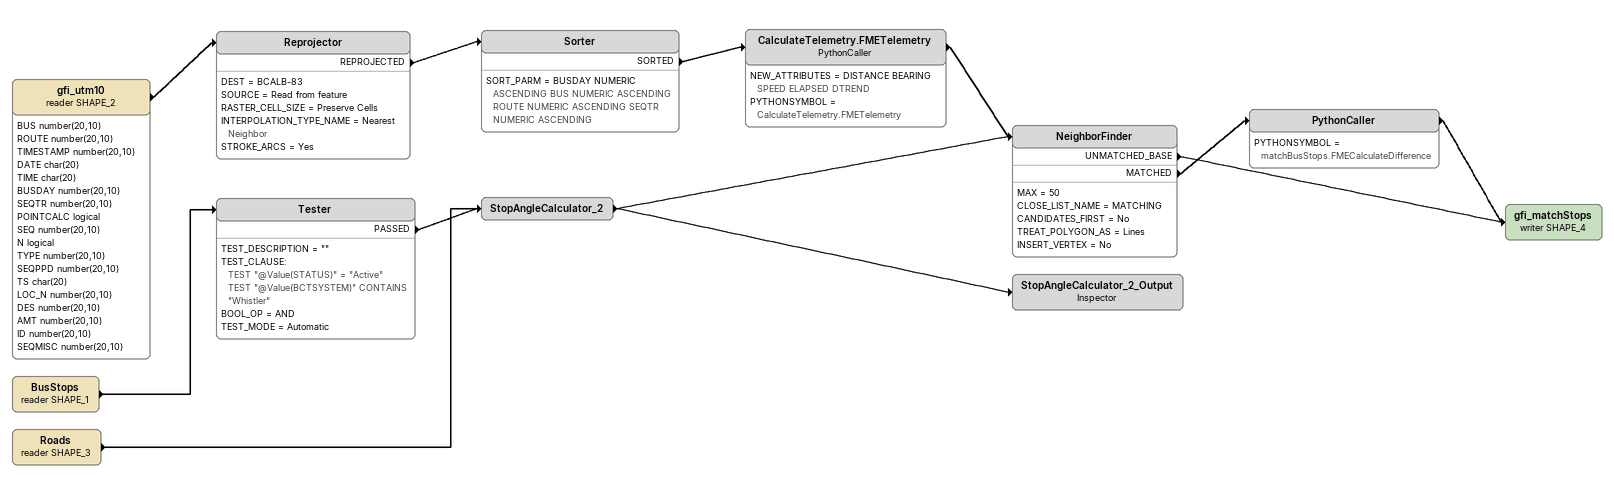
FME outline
gfi_utm10 (reader SHAPE_2)
    attributes: BUS number(20,10), ROUTE number(20,10), TIMESTAMP number(20,10), DATE char(20), TIME char(20), BUSDAY number(20,10), SEQTR number(20,10), POINTCALC logical, SEQ number(20,10), N logical, TYPE number(20,10), SEQPPD number(20,10), TS char(20), LOC_N number(20,10), DES number(20,10), AMT number(20,10), ID number(20,10), SEQMISC number(20,10)
    -> Reprojector
Reprojector
    DEST = BCALB-83
    SOURCE = Read from feature
    RASTER_CELL_SIZE = Preserve Cells
    INTERPOLATION_TYPE_NAME = Nearest Neighbor
    STROKE_ARCS = Yes
    REPROJECTED -> Sorter
Sorter
    SORT_PARM = BUSDAY NUMERIC ASCENDING BUS NUMERIC ASCENDING ROUTE NUMERIC ASCENDING SEQTR NUMERIC ASCENDING
    SORTED -> CalculateTelemetry.FMETelemetry
CalculateTelemetry.FMETelemetry: PythonCaller
    NEW_ATTRIBUTES = DISTANCE BEARING SPEED ELAPSED DTREND
    PYTHONSYMBOL = CalculateTelemetry.FMETelemetry
    -> NeighborFinder
BusStops (reader SHAPE_1)
    -> Tester
Tester
    TEST_DESCRIPTION = ""
    TEST_CLAUSE:
      TEST "@Value(STATUS)" = "Active"
      TEST "@Value(BCTSYSTEM)" CONTAINS "Whistler"
    BOOL_OP = AND
    TEST_MODE = Automatic
    PASSED -> StopAngleCalculator_2
Roads (reader SHAPE_3)
    -> StopAngleCalculator_2
StopAngleCalculator_2
    -> NeighborFinder
    -> StopAngleCalculator_2_Output
NeighborFinder
    MAX = 50
    CLOSE_LIST_NAME = MATCHING
    CANDIDATES_FIRST = No
    TREAT_POLYGON_AS = Lines
    INSERT_VERTEX = No
    UNMATCHED_BASE -> gfi_matchStops (writer SHAPE_4)
    MATCHED -> PythonCaller
PythonCaller
    PYTHONSYMBOL = matchBusStops.FMECalculateDifference
    -> gfi_matchStops (writer SHAPE_4)
gfi_matchStops (writer SHAPE_4)
StopAngleCalculator_2_Output: Inspector
